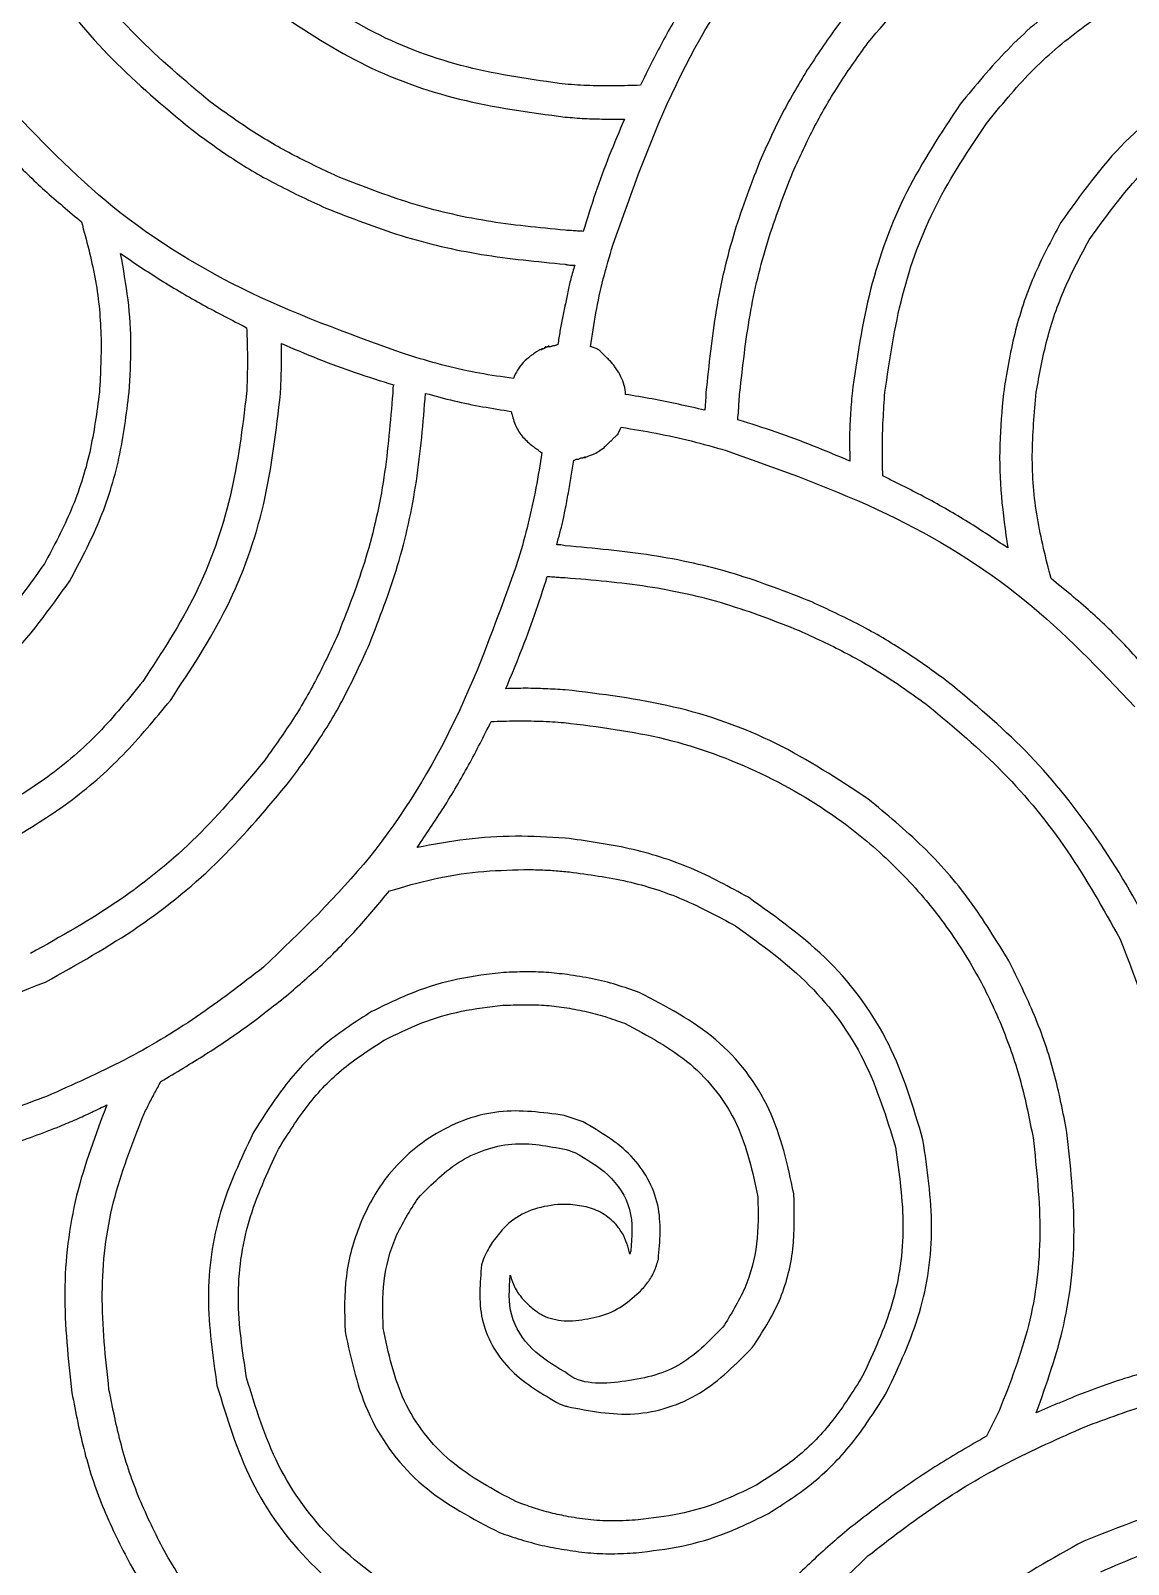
# Model space of a CAD drawing. Extents: x 0 to 371, y 0 to 260.
# Drawn here: x 214.87 to 242.31, y 165.5 to 203.82 of the extents above; entities that cross this region are included whole.
import ezdxf

# ---------------------------------------------------------------- set-up
doc = ezdxf.new("R2010")
doc.units = 0
doc.layers.add('Layer_1', color=7, linetype='CONTINUOUS')

msp = doc.modelspace()

# ---------------------------------------------------------------- linework, layer by layer
at = {"layer": 'Layer_1', "color": 7}
for points in [[(228.229477, 196.955626), (228.229477, 196.982497)], [(227.673955, 195.870938), (227.6476, 195.870938)], [(227.753537, 195.924164), (227.726666, 195.924164), (227.726666, 195.924164)], [(227.858957, 195.924164), (227.832602, 195.924164), (227.806247, 195.924164)], [(228.890936, 195.924164), (228.86458, 195.924164)], [(229.261455, 195.659581), (229.181874, 195.738646), (229.129164, 195.791872)], [(229.737912, 194.733539), (229.737912, 194.786249)], [(229.2351, 193.436977), (229.314166, 193.516043), (229.367392, 193.569269)], [(229.420102, 193.621979), (229.499684, 193.701561)], [(229.552394, 193.754271), (229.631975, 193.912918), (229.631975, 193.912918)], [(228.44135, 193.092813), (228.467705, 193.092813)], [(228.679578, 176.556355), (228.203122, 176.715001)], [(228.309059, 174.492914), (228.044475, 174.492914)], [(228.203122, 171.582497), (228.414995, 171.582497)], [(239.077394, 169.333539), (238.7601, 168.698436)]]:
    msp.add_lwpolyline(points, dxfattribs=at)
for points in [[(221.138954, 196.003229)], [(227.635715, 195.864736)], [(227.642433, 195.868353)], [(227.724081, 195.906077)], [(227.832602, 195.950519)], [(224.737184, 194.759894)], [(228.716268, 193.164642)], [(227.779892, 190.182396)], [(227.300335, 186.574347)], [(227.197499, 182.860362)], [(216.773329, 176.979585)]]:
    msp.add_lwpolyline(points, close=True, dxfattribs=at)
for points, knots in [([(229.420102, 198.464061), (229.901874, 199.822876), (230.834514, 202.453345), (232.975935, 205.966937), (234.873587, 207.790187), (235.796457, 208.676874)], [0, 0, 0, 0, 4.320331, 8.363529, 12.191412, 12.191412, 12.191412, 12.191412]), ([(235.796457, 203.517499), (236.333582, 204.156988), (237.414061, 205.443383), (239.389485, 207.056904), (240.871664, 207.888175), (241.617291, 208.306354)], [0, 0, 0, 0, 2.50184, 5.032695, 7.594725, 7.594725, 7.594725, 7.594725]), ([(219.365936, 202.035936), (218.726447, 202.573061), (217.440052, 203.65354), (215.82653, 205.628963), (214.99526, 207.111142), (214.577081, 207.856769)], [0, 0, 0, 0, 2.50184, 5.032695, 7.594725, 7.594725, 7.594725, 7.594725]), ([(213.836041, 207.486249), (214.275021, 206.698707), (215.146415, 205.135402), (216.844648, 203.063568), (218.194537, 201.933961), (218.863124, 201.374477)], [0, 0, 0, 0, 2.701851, 5.363294, 7.97507, 7.97507, 7.97507, 7.97507]), ([(238.7601, 201.506769), (239.117535, 201.94533), (239.827166, 202.816026), (241.114598, 203.909205), (242.451654, 204.776644), (243.817823, 205.421928), (245.167922, 205.884339), (246.099516, 206.070335), (246.565308, 206.163332)], [0, 0, 0, 0, 1.694248, 3.363666, 5.041543, 6.462666, 7.886398, 9.310103, 9.310103, 9.310103, 9.310103]), ([(231.907289, 205.581455), (231.689956, 205.250848), (231.252779, 204.585813), (230.647984, 203.54562), (230.288866, 202.823184), (230.107916, 202.459166)], [0, 0, 0, 0, 1.186835, 2.387384, 3.60669, 3.60669, 3.60669, 3.60669]), ([(242.146457, 205.501874), (241.633899, 205.190536), (240.610618, 204.568974), (239.248383, 203.375427), (238.483366, 202.448738), (238.098642, 201.982709)], [0, 0, 0, 0, 1.796894, 3.587356, 5.398685, 5.398685, 5.398685, 5.398685]), ([(228.229477, 202.485521), (227.403884, 202.599079), (225.764343, 202.824594), (223.421755, 203.689312), (222.057149, 204.598772), (221.376666, 205.052289)], [0, 0, 0, 0, 2.496057, 4.956901, 7.404649, 7.404649, 7.404649, 7.404649]), ([(220.87437, 204.39083), (221.602808, 203.90538), (223.065228, 202.930786), (225.581877, 202.014793), (227.342564, 201.782453), (228.229477, 201.665416)], [0, 0, 0, 0, 2.619892, 5.259724, 7.939254, 7.939254, 7.939254, 7.939254]), ([(235.108644, 204.046666), (234.857588, 203.694408), (234.351299, 202.984032), (233.679667, 201.845874), (233.310369, 201.039694), (233.124269, 200.633438)], [0, 0, 0, 0, 1.297443, 2.616471, 3.956386, 3.956386, 3.956386, 3.956386]), ([(233.918019, 200.289789), (234.093903, 200.671684), (234.443796, 201.431404), (235.07298, 202.511691), (235.556168, 203.183439), (235.796457, 203.517499)], [0, 0, 0, 0, 1.260923, 2.508409, 3.742495, 3.742495, 3.742495, 3.742495]), ([(246.671245, 203.385207), (245.854127, 203.143138), (244.225963, 202.660799), (242.109288, 201.120783), (241.115556, 199.726071), (240.612183, 199.019582)], [0, 0, 0, 0, 2.544261, 5.069616, 7.661989, 7.661989, 7.661989, 7.661989]), ([(230.107916, 202.459166), (229.896625, 202.452182), (229.47607, 202.438283), (228.84911, 202.442742), (228.434834, 202.471343), (228.229477, 202.485521)], [0, 0, 0, 0, 0.634213, 1.26234, 1.879759, 1.879759, 1.879759, 1.879759]), ([(241.326352, 198.596352), (241.790024, 199.238082), (242.705771, 200.505493), (244.633183, 201.911689), (246.114169, 202.364545), (246.856247, 202.591457)], [0, 0, 0, 0, 2.366487, 4.673792, 6.990994, 6.990994, 6.990994, 6.990994]), ([(224.393019, 195.685936), (223.032519, 196.167967), (220.398829, 197.101095), (216.879853, 199.236625), (215.062472, 201.138841), (214.180206, 202.062291)], [0, 0, 0, 0, 4.325799, 8.373986, 12.193383, 12.193383, 12.193383, 12.193383]), ([(222.594162, 200.157497), (222.212226, 200.333387), (221.452395, 200.683305), (220.371898, 201.312422), (219.700038, 201.795641), (219.365936, 202.035936)], [0, 0, 0, 0, 1.261043, 2.508744, 3.74294, 3.74294, 3.74294, 3.74294]), ([(238.098642, 201.982709), (237.626826, 201.268679), (236.676181, 199.830007), (235.770859, 197.361942), (235.523926, 195.631345), (235.399582, 194.759894)], [0, 0, 0, 0, 2.561712, 5.1615, 7.798521, 7.798521, 7.798521, 7.798521]), ([(228.229477, 201.665416), (228.390726, 201.651174), (228.71671, 201.622382), (229.211283, 201.613097), (229.543819, 201.612836), (229.711041, 201.612705)], [0, 0, 0, 0, 0.485489, 0.981475, 1.48318, 1.48318, 1.48318, 1.48318]), ([(229.711041, 201.612705), (229.582131, 201.310578), (229.323127, 200.703546), (228.97824, 199.767671), (228.779669, 199.129422), (228.679578, 198.807709)], [0, 0, 0, 0, 0.985348, 1.979755, 2.99042, 2.99042, 2.99042, 2.99042]), ([(213.598329, 201.533124), (213.852846, 201.23792), (214.36507, 200.643813), (215.217117, 199.815036), (215.829118, 199.304033), (216.138225, 199.045938)], [0, 0, 0, 0, 1.168937, 2.352526, 3.560394, 3.560394, 3.560394, 3.560394]), ([(218.863124, 201.374477), (219.210049, 201.117868), (219.909655, 200.60039), (221.04879, 199.943674), (221.84852, 199.575122), (222.249997, 199.390102)], [0, 0, 0, 0, 1.293785, 2.609043, 3.934954, 3.934954, 3.934954, 3.934954]), ([(236.220203, 194.786249), (236.339341, 195.596124), (236.575968, 197.204674), (237.42055, 199.504295), (238.315011, 200.841412), (238.7601, 201.506769)], [0, 0, 0, 0, 2.452598, 4.871277, 7.266897, 7.266897, 7.266897, 7.266897]), ([(233.124269, 200.633438), (232.888696, 200.025209), (232.410985, 198.7918), (231.961568, 196.823765), (231.820282, 195.471783), (231.748642, 194.786249)], [0, 0, 0, 0, 1.954953, 3.964393, 6.031377, 6.031377, 6.031377, 6.031377]), ([(228.229477, 198.83458), (227.568093, 198.899229), (226.262326, 199.026863), (224.365574, 199.46436), (223.178285, 199.928935), (222.594162, 200.157497)], [0, 0, 0, 0, 1.992577, 3.933933, 5.813998, 5.813998, 5.813998, 5.813998]), ([(232.595102, 194.786249), (232.666819, 195.430371), (232.808533, 196.70317), (233.247203, 198.553217), (233.696611, 199.716621), (233.918019, 200.289789)], [0, 0, 0, 0, 1.943386, 3.84017, 5.682105, 5.682105, 5.682105, 5.682105]), ([(222.249997, 199.390102), (222.871285, 199.145629), (224.133061, 198.649128), (226.146438, 198.186104), (227.530414, 198.05422), (228.229477, 197.987604)], [0, 0, 0, 0, 2.001114, 4.064071, 6.169655, 6.169655, 6.169655, 6.169655]), ([(216.138225, 199.045938), (216.261744, 198.586386), (216.51011, 197.662338), (216.661812, 196.226166), (216.612468, 195.266038), (216.587811, 194.786249)], [0, 0, 0, 0, 1.42627, 2.867884, 4.307844, 4.307844, 4.307844, 4.307844]), ([(240.612183, 199.019582), (240.375788, 198.577128), (239.902697, 197.691654), (239.425695, 196.252064), (239.264262, 195.258165), (239.18333, 194.759894)], [0, 0, 0, 0, 1.503159, 3.008232, 4.52133, 4.52133, 4.52133, 4.52133]), ([(228.679578, 198.807709), (228.632805, 198.809491), (228.535192, 198.813208), (228.385662, 198.82981), (228.28214, 198.832972), (228.229477, 198.83458)], [0, 0, 0, 0, 0.140384, 0.292973, 0.450977, 0.450977, 0.450977, 0.450977]), ([(240.003435, 194.786249), (240.083097, 195.227804), (240.243085, 196.114604), (240.685874, 197.40024), (241.112918, 198.197757), (241.326352, 198.596352)], [0, 0, 0, 0, 1.344943, 2.701122, 4.056191, 4.056191, 4.056191, 4.056191]), ([(217.32885, 194.786249), (217.35175, 195.169899), (217.397809, 195.941567), (217.323076, 197.104215), (217.18569, 197.869458), (217.116977, 198.252188)], [0, 0, 0, 0, 1.152281, 2.317682, 3.483737, 3.483737, 3.483737, 3.483737]), ([(217.116977, 198.252188), (217.44938, 198.027598), (218.118366, 197.575593), (219.172726, 196.96248), (219.899743, 196.588376), (220.265622, 196.400104)], [0, 0, 0, 0, 1.203234, 2.421602, 3.655967, 3.655967, 3.655967, 3.655967]), ([(228.86458, 195.924164), (228.90525, 196.20695), (228.987051, 196.775731), (229.173253, 197.62424), (229.337416, 198.18275), (229.420102, 198.464061)], [0, 0, 0, 0, 0.856909, 1.723537, 2.60302, 2.60302, 2.60302, 2.60302]), ([(228.229477, 197.987604), (228.255785, 197.980497), (228.307809, 197.966443), (228.388244, 197.961396), (228.441252, 197.961298), (228.467705, 197.961249)], [0, 0, 0, 0, 0.081549, 0.161265, 0.240673, 0.240673, 0.240673, 0.240673]), ([(228.467705, 197.961249), (228.434401, 197.849139), (228.368755, 197.628158), (228.287258, 197.292868), (228.248776, 197.068265), (228.229477, 196.955626)], [0, 0, 0, 0, 0.35084, 0.691545, 1.034308, 1.034308, 1.034308, 1.034308]), ([(228.229477, 196.982497), (228.204867, 196.87027), (228.156218, 196.648421), (228.096963, 196.312625), (228.062053, 196.089315), (228.044475, 195.976874)], [0, 0, 0, 0, 0.344647, 0.681297, 1.022721, 1.022721, 1.022721, 1.022721]), ([(220.265622, 196.400104), (220.272686, 196.217232), (220.286733, 195.853555), (220.286733, 195.306443), (220.272686, 194.942766), (220.265622, 194.759894)], [0, 0, 0, 0, 0.548995, 1.091782, 1.640777, 1.640777, 1.640777, 1.640777]), ([(221.112083, 194.759894), (221.119238, 194.894749), (221.133749, 195.168235), (221.138657, 195.582896), (221.138854, 195.862466), (221.138954, 196.003229)], [0, 0, 0, 0, 0.405094, 0.821528, 1.24383, 1.24383, 1.24383, 1.24383]), ([(221.138954, 196.003229), (221.441041, 195.87429), (222.047971, 195.615236), (222.983606, 195.269992), (223.62176, 195.07137), (223.943434, 194.971251)], [0, 0, 0, 0, 0.985276, 1.979536, 2.990115, 2.990115, 2.990115, 2.990115]), ([(227.806247, 195.924164), (227.79717, 195.922463), (227.778312, 195.918929), (227.754969, 195.901775), (227.723556, 195.900631), (227.705647, 195.878451), (227.685943, 195.872048), (227.669801, 195.870775), (227.652907, 195.865836), (227.643803, 195.851223), (227.617831, 195.837519), (227.622679, 195.854514), (227.627922, 195.860711), (227.659279, 195.876795), (227.553329, 195.82717), (227.520315, 195.797356), (227.464714, 195.77002), (227.428774, 195.73644), (227.390325, 195.714238), (227.367489, 195.695038), (227.356662, 195.685936)], [0, 0, 0, 0, 0.027412, 0.056953, 0.084365, 0.115863, 0.136517, 0.144361, 0.165066, 0.183681, 0.204387, 0.214117, 0.222327, 0.230741, 0.304286, 0.37149, 0.431216, 0.473628, 0.520672, 0.563084, 0.563084, 0.563084, 0.563084]), ([(227.635715, 195.864736), (227.636522, 195.865112), (227.638109, 195.865852), (227.63974, 195.867181), (227.64385, 195.868905), (227.639593, 195.867375), (227.637988, 195.866), (227.636474, 195.865158), (227.635715, 195.864736)], [0, 0, 0, 0, 0.002569, 0.005052, 0.007638, 0.010286, 0.012783, 0.015295, 0.015295, 0.015295, 0.015295]), ([(227.642433, 195.868353), (227.645678, 195.868969), (227.652387, 195.870243), (227.662955, 195.870851), (227.670216, 195.870908), (227.673955, 195.870938)], [0, 0, 0, 0, 0.009898, 0.020467, 0.031688, 0.031688, 0.031688, 0.031688]), ([(227.6476, 195.870938), (227.646994, 195.870688), (227.645811, 195.8702), (227.644202, 195.86912), (227.643031, 195.868612), (227.642433, 195.868353)], [0, 0, 0, 0, 0.001962, 0.003831, 0.005784, 0.005784, 0.005784, 0.005784]), ([(227.724081, 195.906077), (227.721443, 195.904752), (227.716196, 195.902117), (227.709819, 195.898342), (227.694071, 195.896804), (227.712778, 195.897575), (227.720378, 195.900058), (227.72295, 195.90424), (227.724081, 195.906077)], [0, 0, 0, 0, 0.008625, 0.017161, 0.025555, 0.038389, 0.04625, 0.052411, 0.052411, 0.052411, 0.052411]), ([(227.726666, 195.924164), (227.726589, 195.921315), (227.726462, 195.91656), (227.725954, 195.910817), (227.721243, 195.90055), (227.739703, 195.91557), (227.747259, 195.919526), (227.752149, 195.923139), (227.753537, 195.924164)], [0, 0, 0, 0, 0.008421, 0.014058, 0.018386, 0.035246, 0.047954, 0.052988, 0.052988, 0.052988, 0.052988]), ([(227.832602, 195.950519), (227.829935, 195.950235), (227.820246, 195.949203), (227.805824, 195.944215), (227.768565, 195.921913), (227.793203, 195.925884), (227.810501, 195.932094), (227.82428, 195.943581), (227.832602, 195.950519)], [0, 0, 0, 0, 0.007844, 0.028498, 0.059996, 0.06784, 0.088494, 0.119992, 0.119992, 0.119992, 0.119992]), ([(228.044475, 195.976874), (228.035444, 195.97512), (228.016705, 195.971481), (227.992641, 195.95606), (227.959013, 195.948506), (227.922189, 195.947563), (227.88917, 195.930374), (227.868221, 195.926068), (227.858957, 195.924164)], [0, 0, 0, 0, 0.027378, 0.056812, 0.08419, 0.129808, 0.165507, 0.19381, 0.19381, 0.19381, 0.19381]), ([(229.129164, 195.791872), (229.120163, 195.800831), (229.10112, 195.819785), (229.066302, 195.847364), (229.024314, 195.871523), (228.97983, 195.890544), (228.934266, 195.90442), (228.906147, 195.917233), (228.890936, 195.924164)], [0, 0, 0, 0, 0.038081, 0.080573, 0.132824, 0.182909, 0.225412, 0.275497, 0.275497, 0.275497, 0.275497]), ([(226.932916, 195.130414), (226.650129, 195.171084), (226.081349, 195.252884), (225.23284, 195.439086), (224.67433, 195.60325), (224.393019, 195.685936)], [0, 0, 0, 0, 0.856909, 1.723537, 2.60302, 2.60302, 2.60302, 2.60302]), ([(227.356662, 195.685936), (227.296417, 195.636169), (227.174374, 195.535355), (227.030246, 195.345237), (226.965047, 195.201332), (226.932916, 195.130414)], [0, 0, 0, 0, 0.233947, 0.473921, 0.707089, 0.707089, 0.707089, 0.707089]), ([(229.737912, 194.786249), (229.724146, 194.863629), (229.69685, 195.017059), (229.599502, 195.229438), (229.49985, 195.387394), (229.412359, 195.503934), (229.339342, 195.581529), (229.287732, 195.633249), (229.261455, 195.659581)], [0, 0, 0, 0, 0.234925, 0.465812, 0.694772, 0.794784, 0.9024, 1.014019, 1.014019, 1.014019, 1.014019]), ([(216.587811, 194.786249), (216.520892, 194.285666), (216.387076, 193.284668), (215.921879, 191.834913), (215.448517, 190.944671), (215.212184, 190.500206)], [0, 0, 0, 0, 1.513325, 3.026145, 4.534517, 4.534517, 4.534517, 4.534517]), ([(215.847287, 190.07646), (216.106489, 190.564558), (216.624892, 191.540752), (217.123728, 193.135755), (217.260363, 194.235171), (217.32885, 194.786249)], [0, 0, 0, 0, 1.655747, 3.311482, 4.975489, 4.975489, 4.975489, 4.975489]), ([(220.265622, 194.759894), (220.158666, 193.895137), (219.945988, 192.175592), (219.081772, 189.710314), (218.140588, 188.276174), (217.672499, 187.562918)], [0, 0, 0, 0, 2.610292, 5.190488, 7.743386, 7.743386, 7.743386, 7.743386]), ([(218.360829, 187.086977), (218.862196, 187.845921), (219.869917, 189.371354), (220.79918, 191.999297), (221.007329, 193.835698), (221.112083, 194.759894)], [0, 0, 0, 0, 2.72216, 5.471392, 8.25676, 8.25676, 8.25676, 8.25676]), ([(223.917079, 194.759894), (223.859573, 194.057043), (223.746237, 192.671812), (223.30265, 190.656474), (222.809977, 189.39956), (222.567291, 188.780414)], [0, 0, 0, 0, 2.114459, 4.167329, 6.160255, 6.160255, 6.160255, 6.160255]), ([(223.334686, 188.48896), (223.586316, 189.139068), (224.098057, 190.461197), (224.559829, 192.574035), (224.677631, 194.02592), (224.737184, 194.759894)], [0, 0, 0, 0, 2.089227, 4.248872, 6.456837, 6.456837, 6.456837, 6.456837]), ([(223.943434, 194.971251), (223.936361, 194.94728), (223.922968, 194.901886), (223.916954, 194.83044), (223.917036, 194.784032), (223.917079, 194.759894)], [0, 0, 0, 0, 0.074783, 0.141618, 0.214059, 0.214059, 0.214059, 0.214059]), ([(224.737184, 194.759894), (224.974602, 194.694621), (225.446429, 194.564902), (226.163313, 194.42175), (226.641824, 194.347021), (226.880205, 194.309793)], [0, 0, 0, 0, 0.738482, 1.467607, 2.191424, 2.191424, 2.191424, 2.191424]), ([(231.722287, 194.336664), (231.502051, 194.387765), (231.062773, 194.489689), (230.401041, 194.62212), (229.9586, 194.696459), (229.737912, 194.733539)], [0, 0, 0, 0, 0.678238, 1.352795, 2.024117, 2.024117, 2.024117, 2.024117]), ([(231.748642, 194.786249), (231.747077, 194.73559), (231.744004, 194.636114), (231.726925, 194.486799), (231.723852, 194.387323), (231.722287, 194.336664)], [0, 0, 0, 0, 0.151991, 0.298453, 0.450443, 0.450443, 0.450443, 0.450443]), ([(232.542392, 194.099986), (232.549495, 194.176831), (232.563512, 194.328455), (232.573891, 194.557732), (232.587967, 194.709379), (232.595102, 194.786249)], [0, 0, 0, 0, 0.231487, 0.456756, 0.688327, 0.688327, 0.688327, 0.688327]), ([(235.399582, 194.759894), (235.383762, 194.574462), (235.351991, 194.202078), (235.330766, 193.636879), (235.341467, 193.257874), (235.346872, 193.066458)], [0, 0, 0, 0, 0.558295, 1.121167, 1.695522, 1.695522, 1.695522, 1.695522]), ([(236.166977, 192.695938), (236.161611, 192.931453), (236.150966, 193.398644), (236.172546, 194.095991), (236.204355, 194.556698), (236.220203, 194.786249)], [0, 0, 0, 0, 0.706629, 1.401736, 2.092012, 2.092012, 2.092012, 2.092012]), ([(239.18333, 194.759894), (239.144446, 194.332422), (239.066399, 193.474431), (239.109644, 192.179136), (239.229436, 191.324126), (239.289267, 190.897081)], [0, 0, 0, 0, 1.286852, 2.582875, 3.876111, 3.876111, 3.876111, 3.876111]), ([(240.373955, 190.129686), (240.245158, 190.633076), (239.986424, 191.644314), (239.860657, 193.217489), (239.955803, 194.262894), (240.003435, 194.786249)], [0, 0, 0, 0, 1.557126, 3.128037, 4.702882, 4.702882, 4.702882, 4.702882]), ([(226.880205, 194.309793), (226.906141, 194.199325), (226.957474, 193.980685), (227.135844, 193.688877), (227.300395, 193.538725), (227.383017, 193.463333)], [0, 0, 0, 0, 0.338897, 0.670753, 1.005416, 1.005416, 1.005416, 1.005416]), ([(235.346872, 193.066458), (235.044043, 193.193588), (234.435118, 193.449221), (233.501784, 193.800774), (232.863602, 193.999808), (232.542392, 194.099986)], [0, 0, 0, 0, 0.985287, 1.981205, 2.990438, 2.990438, 2.990438, 2.990438]), ([(229.367392, 193.569269), (229.374542, 193.57107), (229.389777, 193.574906), (229.401068, 193.600049), (229.41316, 193.61398), (229.420102, 193.621979)], [0, 0, 0, 0, 0.021039, 0.044824, 0.076893, 0.076893, 0.076893, 0.076893]), ([(229.499684, 193.701561), (229.507683, 193.708503), (229.521614, 193.720595), (229.546757, 193.731886), (229.550593, 193.747121), (229.552394, 193.754271)], [0, 0, 0, 0, 0.032069, 0.055854, 0.076893, 0.076893, 0.076893, 0.076893]), ([(229.631975, 193.912918), (229.923473, 193.865158), (230.50908, 193.76921), (231.384334, 193.578334), (231.961211, 193.413815), (232.251453, 193.331041)], [0, 0, 0, 0, 0.886088, 1.780116, 2.6854, 2.6854, 2.6854, 2.6854]), ([(227.6476, 193.278331), (227.599666, 192.984586), (227.503066, 192.392613), (227.313518, 191.508258), (227.148142, 190.924998), (227.065207, 190.632497)], [0, 0, 0, 0, 0.892844, 1.799323, 2.711234, 2.711234, 2.711234, 2.711234]), ([(227.383017, 193.463333), (227.40094, 193.452646), (227.437739, 193.430706), (227.486942, 193.390023), (227.52374, 193.368082), (227.541664, 193.357396)], [0, 0, 0, 0, 0.062524, 0.128366, 0.19089, 0.19089, 0.19089, 0.19089]), ([(227.541664, 193.357396), (227.543429, 193.350187), (227.547191, 193.334829), (227.573029, 193.324685), (227.588985, 193.302858), (227.615154, 193.300988), (227.627043, 193.282396), (227.640517, 193.279731), (227.6476, 193.278331)], [0, 0, 0, 0, 0.021039, 0.044824, 0.076893, 0.097725, 0.116522, 0.137354, 0.137354, 0.137354, 0.137354]), ([(228.467705, 193.092813), (228.478518, 193.099768), (228.500612, 193.113981), (228.53756, 193.120712), (228.575441, 193.113028), (228.59694, 193.140363), (228.626123, 193.146202), (228.650476, 193.144261), (228.671574, 193.150899), (228.688547, 193.158117), (228.707043, 193.156876), (228.711124, 193.169272), (228.718813, 193.171846), (228.737014, 193.173665), (228.728199, 193.171188), (228.723267, 193.169035), (228.660488, 193.130191), (228.943148, 193.243386), (229.050053, 193.295062), (229.155859, 193.37211), (229.208745, 193.410622)], [0, 0, 0, 0, 0.038178, 0.078011, 0.11137, 0.143719, 0.170958, 0.197359, 0.216695, 0.235784, 0.254929, 0.261737, 0.269881, 0.28337, 0.285961, 0.292491, 0.301237, 0.48955, 0.672537, 0.85541, 0.85541, 0.85541, 0.85541]), ([(228.716268, 193.164642), (228.715336, 193.164375), (228.713473, 193.163843), (228.710895, 193.162751), (228.707115, 193.162523), (228.707071, 193.157569), (228.705896, 193.153418), (228.705798, 193.141114), (228.706574, 193.155569), (228.710941, 193.160472), (228.71453, 193.163281), (228.716268, 193.164642)], [0, 0, 0, 0, 0.002887, 0.005771, 0.008662, 0.012626, 0.017458, 0.024886, 0.033784, 0.040666, 0.047131, 0.047131, 0.047131, 0.047131]), ([(229.208745, 193.410622), (229.209995, 193.417545), (229.212154, 193.429502), (229.225797, 193.436067), (229.232824, 193.436755), (229.2351, 193.436977)], [0, 0, 0, 0, 0.019808, 0.034209, 0.041108, 0.041108, 0.041108, 0.041108]), ([(232.251453, 193.331041), (233.612062, 192.848966), (236.246991, 191.915389), (239.768958, 189.772153), (241.582662, 187.858513), (242.464267, 186.928331)], [0, 0, 0, 0, 4.326149, 8.377942, 12.210246, 12.210246, 12.210246, 12.210246]), ([(228.01812, 190.976146), (228.044492, 191.073103), (228.097108, 191.266551), (228.170981, 191.556979), (228.239041, 191.892525), (228.307636, 192.26949), (228.382207, 192.683342), (228.42185, 192.957802), (228.44135, 193.092813)], [0, 0, 0, 0, 0.301446, 0.601446, 0.898797, 1.328322, 1.750981, 2.160185, 2.160185, 2.160185, 2.160185]), ([(239.289267, 190.897081), (238.962993, 191.115028), (238.302512, 191.556223), (237.258819, 192.155421), (236.532814, 192.51483), (236.166977, 192.695938)], [0, 0, 0, 0, 1.176895, 2.382411, 3.606895, 3.606895, 3.606895, 3.606895]), ([(228.229477, 190.949791), (228.205506, 190.956863), (228.160112, 190.970257), (228.088666, 190.97627), (228.042258, 190.976188), (228.01812, 190.976146)], [0, 0, 0, 0, 0.074783, 0.141618, 0.214059, 0.214059, 0.214059, 0.214059]), ([(234.394475, 189.547293), (233.755539, 189.797211), (232.457714, 190.304852), (230.37902, 190.75692), (228.952192, 190.884944), (228.229477, 190.949791)], [0, 0, 0, 0, 2.055861, 4.175921, 6.351989, 6.351989, 6.351989, 6.351989]), ([(215.212184, 190.500206), (214.753107, 189.857803), (213.844101, 188.585798), (211.910161, 187.184957), (210.426039, 186.731719), (209.682289, 186.504585)], [0, 0, 0, 0, 2.359222, 4.671437, 6.994204, 6.994204, 6.994204, 6.994204]), ([(227.065207, 190.632497), (226.583169, 189.271957), (225.650017, 186.638162), (223.51456, 183.118973), (221.612307, 181.301477), (220.688852, 180.419168)], [0, 0, 0, 0, 4.325924, 8.374321, 12.193814, 12.193814, 12.193814, 12.193814]), ([(226.747914, 187.377916), (226.871581, 187.680547), (227.12087, 188.290591), (227.476316, 189.222002), (227.678161, 189.860561), (227.779892, 190.182396)], [0, 0, 0, 0, 0.980809, 1.977119, 2.989509, 2.989509, 2.989509, 2.989509]), ([(227.779892, 190.182396), (227.830551, 190.180831), (227.930027, 190.177758), (228.079342, 190.160679), (228.178818, 190.157606), (228.229477, 190.156041)], [0, 0, 0, 0, 0.151991, 0.298453, 0.450443, 0.450443, 0.450443, 0.450443]), ([(228.229477, 190.156041), (228.916959, 190.098452), (230.273173, 189.984843), (232.243153, 189.54863), (233.472631, 189.068841), (234.076666, 188.833124)], [0, 0, 0, 0, 2.068543, 4.080667, 6.023912, 6.023912, 6.023912, 6.023912]), ([(243.09937, 187.483852), (242.826829, 187.798562), (242.277648, 188.432716), (241.370729, 189.322812), (240.708079, 189.859217), (240.373955, 190.129686)], [0, 0, 0, 0, 1.248722, 2.516229, 3.805333, 3.805333, 3.805333, 3.805333]), ([(209.788226, 185.710835), (210.60481, 185.958006), (212.229536, 186.449793), (214.350238, 187.97952), (215.344001, 189.371499), (215.847287, 190.07646)], [0, 0, 0, 0, 2.548266, 5.070183, 7.657964, 7.657964, 7.657964, 7.657964]), ([(237.780832, 187.562918), (237.433198, 187.814486), (236.729526, 188.323705), (235.5963, 188.988589), (234.796125, 189.360574), (234.394475, 189.547293)], [0, 0, 0, 0, 1.286898, 2.604908, 3.933251, 3.933251, 3.933251, 3.933251]), ([(222.567291, 188.780414), (222.391401, 188.398478), (222.041483, 187.638647), (221.412366, 186.55815), (220.929147, 185.88629), (220.688852, 185.552188)], [0, 0, 0, 0, 1.261043, 2.508744, 3.74294, 3.74294, 3.74294, 3.74294]), ([(234.076666, 188.833124), (234.458602, 188.657234), (235.218432, 188.307316), (236.29893, 187.6782), (236.97079, 187.194981), (237.304892, 186.954686)], [0, 0, 0, 0, 1.261043, 2.508744, 3.74294, 3.74294, 3.74294, 3.74294]), ([(221.350311, 185.076247), (221.606405, 185.427712), (222.120908, 186.13382), (222.784457, 187.277465), (223.150292, 188.082961), (223.334686, 188.48896)], [0, 0, 0, 0, 1.304057, 2.619905, 3.957169, 3.957169, 3.957169, 3.957169]), ([(217.672499, 187.562918), (217.314462, 187.123561), (216.603761, 186.25144), (215.328109, 185.138506), (214.368724, 184.56774), (213.889267, 184.282497)], [0, 0, 0, 0, 1.698593, 3.371699, 5.043159, 5.043159, 5.043159, 5.043159]), ([(244.025412, 170.60323), (244.196776, 171.85614), (244.537904, 174.350251), (244.10982, 178.058205), (243.035591, 181.24672), (241.476911, 183.791775), (239.804322, 185.876311), (238.45108, 187.004257), (237.780832, 187.562918)], [0, 0, 0, 0, 3.781588, 7.527836, 11.082465, 13.784316, 16.445759, 19.057535, 19.057535, 19.057535, 19.057535]), ([(214.312497, 183.567813), (214.825093, 183.879157), (215.848472, 184.500744), (217.210947, 185.694214), (217.976064, 186.620942), (218.360829, 187.086977)], [0, 0, 0, 0, 1.797007, 3.587655, 5.399073, 5.399073, 5.399073, 5.399073]), ([(228.229477, 187.351561), (228.064241, 187.360231), (227.73588, 187.37746), (227.241768, 187.394223), (226.913182, 187.383373), (226.747914, 187.377916)], [0, 0, 0, 0, 0.496426, 0.986509, 1.482449, 1.482449, 1.482449, 1.482449]), ([(235.796457, 184.626146), (235.046202, 185.118879), (233.537997, 186.109397), (230.946535, 187.021353), (229.138351, 187.241104), (228.229477, 187.351561)], [0, 0, 0, 0, 2.686076, 5.3997, 8.142182, 8.142182, 8.142182, 8.142182]), ([(237.304892, 186.954686), (237.944381, 186.417561), (239.230776, 185.337082), (240.844297, 183.361659), (241.675567, 181.879479), (242.093747, 181.133853)], [0, 0, 0, 0, 2.50184, 5.032695, 7.594725, 7.594725, 7.594725, 7.594725]), ([(224.525311, 183.409166), (224.751553, 183.741708), (225.206826, 184.41089), (225.829062, 185.460508), (226.194239, 186.191289), (226.377394, 186.557811)], [0, 0, 0, 0, 1.206481, 2.427829, 3.656768, 3.656768, 3.656768, 3.656768]), ([(226.377394, 186.557811), (226.479437, 186.561775), (226.684225, 186.56973), (226.99193, 186.575688), (227.197544, 186.574794), (227.300335, 186.574347)], [0, 0, 0, 0, 0.306356, 0.614822, 0.923189, 0.923189, 0.923189, 0.923189]), ([(227.300335, 186.574347), (227.402373, 186.572587), (227.605056, 186.569092), (227.90616, 186.555502), (228.104809, 186.539417), (228.203122, 186.531456)], [0, 0, 0, 0, 0.306155, 0.60813, 0.904017, 0.904017, 0.904017, 0.904017]), ([(228.203122, 186.531456), (229.055878, 186.426668), (230.747599, 186.218788), (233.146809, 185.33159), (235.085295, 184.175393), (236.570227, 182.889107), (237.671436, 181.612486), (238.536771, 180.272591), (239.18265, 178.907079), (239.645248, 177.556864), (239.831331, 176.625266), (239.92437, 176.15948)], [0, 0, 0, 0, 2.570344, 5.099123, 7.607892, 9.30214, 10.971559, 12.649435, 14.070616, 15.494427, 16.918161, 16.918161, 16.918161, 16.918161]), ([(220.688852, 185.552188), (220.151727, 184.912699), (219.071248, 183.626304), (217.095825, 182.012782), (215.613646, 181.181512), (214.868019, 180.763333)], [0, 0, 0, 0, 2.50184, 5.032695, 7.594725, 7.594725, 7.594725, 7.594725]), ([(215.238539, 180.049164), (216.026081, 180.488144), (217.589386, 181.359538), (219.66122, 183.057771), (220.790827, 184.40766), (221.350311, 185.076247)], [0, 0, 0, 0, 2.701851, 5.363294, 7.97507, 7.97507, 7.97507, 7.97507]), ([(239.315622, 180.578331), (239.004284, 181.090889), (238.382722, 182.11417), (237.189175, 183.476405), (236.262486, 184.241422), (235.796457, 184.626146)], [0, 0, 0, 0, 1.796894, 3.587356, 5.398685, 5.398685, 5.398685, 5.398685]), ([(228.229477, 183.647394), (227.815447, 183.670356), (226.988755, 183.716204), (225.745799, 183.636568), (224.9324, 183.485015), (224.525311, 183.409166)], [0, 0, 0, 0, 1.243343, 2.482573, 3.724182, 3.724182, 3.724182, 3.724182]), ([(232.806975, 182.165831), (232.334479, 182.423567), (231.388386, 182.939639), (229.834244, 183.425259), (228.764922, 183.573277), (228.229477, 183.647394)], [0, 0, 0, 0, 1.611896, 3.227549, 4.84795, 4.84795, 4.84795, 4.84795]), ([(223.837497, 182.324478), (224.199996, 182.431725), (224.927099, 182.646843), (226.055998, 182.824617), (226.816743, 182.848439), (227.197499, 182.860362)], [0, 0, 0, 0, 1.133321, 2.273225, 3.415435, 3.415435, 3.415435, 3.415435]), ([(227.197499, 182.860362), (227.324338, 182.859015), (227.577851, 182.856322), (227.95746, 182.836239), (228.209495, 182.812352), (228.335414, 182.800418)], [0, 0, 0, 0, 0.380512, 0.76053, 1.139956, 1.139956, 1.139956, 1.139956]), ([(228.335414, 182.800418), (228.818547, 182.735149), (229.786175, 182.604428), (231.193415, 182.152685), (232.056316, 181.685498), (232.489166, 181.451146)], [0, 0, 0, 0, 1.460968, 2.926058, 4.400683, 4.400683, 4.400683, 4.400683]), ([(221.323956, 179.75771), (221.621421, 180.014569), (222.222167, 180.533308), (223.059727, 181.394289), (223.577108, 182.01306), (223.837497, 182.324478)], [0, 0, 0, 0, 1.178672, 2.380383, 3.597987, 3.597987, 3.597987, 3.597987]), ([(237.1726, 176.106769), (236.930531, 176.923887), (236.448192, 178.552051), (234.908176, 180.668726), (233.513463, 181.662458), (232.806975, 182.165831)], [0, 0, 0, 0, 2.544261, 5.069616, 7.661989, 7.661989, 7.661989, 7.661989]), ([(232.489166, 181.451146), (233.130929, 180.987469), (234.398419, 180.071702), (235.804895, 178.144371), (236.257836, 176.663337), (236.484787, 175.921251)], [0, 0, 0, 0, 2.366591, 4.674042, 6.99129, 6.99129, 6.99129, 6.99129]), ([(242.093747, 181.133853), (242.516582, 180.043832), (243.387159, 177.799582), (243.728496, 174.111436), (243.362418, 171.653518), (243.178435, 170.418228)], [0, 0, 0, 0, 3.496117, 7.19818, 10.938583, 10.938583, 10.938583, 10.938583]), ([(240.77083, 176.291771), (240.674064, 176.790367), (240.480961, 177.785345), (239.989103, 179.225394), (239.539709, 180.128168), (239.315622, 180.578331)], [0, 0, 0, 0, 1.522577, 3.038394, 4.546008, 4.546008, 4.546008, 4.546008]), ([(220.688852, 180.419168), (220.138009, 179.993756), (219.032015, 179.139604), (217.213288, 178.05414), (215.918389, 177.480803), (215.264894, 177.191458)], [0, 0, 0, 0, 2.086879, 4.19008, 6.332929, 6.332929, 6.332929, 6.332929]), ([(226.695204, 180.286876), (226.311342, 180.243154), (225.5452, 180.155888), (224.429684, 179.818794), (223.736147, 179.478827), (223.387912, 179.308124)], [0, 0, 0, 0, 1.157449, 2.310129, 3.4726, 3.4726, 3.4726, 3.4726]), ([(228.282704, 180.234166), (228.106553, 180.255448), (227.755131, 180.297907), (227.224159, 180.307713), (226.871529, 180.293822), (226.695204, 180.286876)], [0, 0, 0, 0, 0.531999, 1.061341, 1.590741, 1.590741, 1.590741, 1.590741]), ([(230.081561, 179.784581), (229.891776, 179.851841), (229.507017, 179.988202), (228.905274, 180.140346), (228.491706, 180.20267), (228.282704, 180.234166)], [0, 0, 0, 0, 0.603874, 1.224263, 1.858107, 1.858107, 1.858107, 1.858107]), ([(204.390622, 178.831668), (205.647908, 178.665187), (208.145366, 178.334492), (211.874582, 178.721985), (214.139281, 179.615475), (215.238539, 180.049164)], [0, 0, 0, 0, 3.798605, 7.545501, 11.07962, 11.07962, 11.07962, 11.07962]), ([(218.1226, 177.561978), (218.497352, 177.785578), (219.242805, 178.230361), (220.318819, 178.954215), (220.990031, 179.490774), (221.323956, 179.75771)], [0, 0, 0, 0, 1.309137, 2.604125, 3.886201, 3.886201, 3.886201, 3.886201]), ([(233.944374, 174.757497), (233.787931, 175.481741), (233.476759, 176.922291), (232.073663, 178.753775), (230.7522, 179.437561), (230.081561, 179.784581)], [0, 0, 0, 0, 2.205182, 4.386198, 6.633616, 6.633616, 6.633616, 6.633616]), ([(223.705206, 178.593956), (224.016165, 178.747099), (224.634795, 179.051765), (225.635703, 179.347341), (226.322369, 179.426758), (226.668332, 179.466771)], [0, 0, 0, 0, 1.038734, 2.066479, 3.110095, 3.110095, 3.110095, 3.110095]), ([(226.668332, 179.466771), (226.842057, 179.473723), (227.185585, 179.487471), (227.699089, 179.478093), (228.035457, 179.435361), (228.203122, 179.414061)], [0, 0, 0, 0, 0.521618, 1.031467, 1.538183, 1.538183, 1.538183, 1.538183]), ([(228.203122, 179.414061), (228.377051, 179.384244), (228.721777, 179.325148), (229.226398, 179.192894), (229.550181, 179.075506), (229.711041, 179.017186)], [0, 0, 0, 0, 0.529261, 1.048989, 1.562136, 1.562136, 1.562136, 1.562136]), ([(223.387912, 179.308124), (222.99953, 179.059329), (222.208912, 178.552864), (221.204722, 177.50971), (220.687711, 176.685428), (220.424269, 176.265416)], [0, 0, 0, 0, 1.380479, 2.810201, 4.295596, 4.295596, 4.295596, 4.295596]), ([(229.711041, 179.017186), (230.287167, 178.714211), (231.424167, 178.116282), (232.646931, 176.545911), (232.912263, 175.301438), (233.045203, 174.677916)], [0, 0, 0, 0, 1.939421, 3.827497, 5.723385, 5.723385, 5.723385, 5.723385]), ([(221.059372, 175.868541), (221.294749, 176.246371), (221.756029, 176.986824), (222.652224, 177.922433), (223.359031, 178.373188), (223.705206, 178.593956)], [0, 0, 0, 0, 1.333712, 2.613745, 3.842465, 3.842465, 3.842465, 3.842465]), ([(217.672499, 176.688646), (217.718509, 176.78604), (217.811291, 176.982438), (217.964603, 177.271996), (218.069792, 177.465055), (218.1226, 177.561978)], [0, 0, 0, 0, 0.323103, 0.651553, 0.982692, 0.982692, 0.982692, 0.982692]), ([(215.264894, 177.191458), (214.716745, 176.985491), (213.595624, 176.56423), (211.800079, 176.1472), (210.556575, 175.997714), (209.920517, 175.921251)], [0, 0, 0, 0, 1.75538, 3.590254, 5.511553, 5.511553, 5.511553, 5.511553]), ([(213.571458, 175.762605), (213.805173, 175.82732), (214.268257, 175.955547), (214.945817, 176.192113), (215.523243, 176.412572), (216.005722, 176.614783), (216.393466, 176.79238), (216.64752, 176.917583), (216.773329, 176.979585)], [0, 0, 0, 0, 0.727343, 1.441154, 2.15188, 2.581422, 3.010327, 3.431086, 3.431086, 3.431086, 3.431086]), ([(216.773329, 176.979585), (216.490585, 176.233366), (215.919376, 174.725832), (215.62548, 172.264095), (215.807483, 170.619224), (215.899997, 169.783124)], [0, 0, 0, 0, 2.38824, 4.824799, 7.343695, 7.343695, 7.343695, 7.343695]), ([(216.826039, 169.862706), (216.738851, 170.66087), (216.567894, 172.225903), (216.843548, 174.564247), (217.398389, 175.98617), (217.672499, 176.688646)], [0, 0, 0, 0, 2.404727, 4.715164, 6.971101, 6.971101, 6.971101, 6.971101]), ([(228.203122, 176.715001), (227.657565, 176.789315), (226.56047, 176.938756), (224.950807, 176.347631), (223.759552, 175.300661), (223.058854, 174.013371), (222.688536, 172.69515), (222.713702, 171.781068), (222.726454, 171.317914)], [0, 0, 0, 0, 1.631156, 3.280192, 4.958216, 6.28195, 7.628513, 9.011581, 9.011581, 9.011581, 9.011581]), ([(230.558017, 173.116771), (230.598162, 173.574775), (230.679436, 174.502004), (229.940555, 175.815764), (229.108313, 176.304552), (228.679578, 176.556355)], [0, 0, 0, 0, 1.356337, 2.745907, 4.222353, 4.222353, 4.222353, 4.222353]), ([(220.424269, 176.265416), (220.120508, 175.621496), (219.50924, 174.325718), (219.207773, 172.140914), (219.41812, 170.698283), (219.524583, 169.968126)], [0, 0, 0, 0, 2.127754, 4.281735, 6.489169, 6.489169, 6.489169, 6.489169]), ([(224.551666, 174.651561), (224.890118, 174.993851), (225.561831, 175.673184), (226.971544, 176.124774), (227.886146, 175.935272), (228.335414, 175.842186)], [0, 0, 0, 0, 1.43165, 2.841348, 4.202375, 4.202375, 4.202375, 4.202375]), ([(236.484787, 175.921251), (236.57881, 175.260661), (236.764881, 173.953354), (236.487683, 171.973062), (235.937826, 170.793443), (235.664166, 170.206355)], [0, 0, 0, 0, 1.996073, 3.950228, 5.88644, 5.88644, 5.88644, 5.88644]), ([(236.272914, 169.80948), (236.576505, 170.457376), (237.18504, 171.756055), (237.489958, 173.939651), (237.279249, 175.378506), (237.1726, 176.106769)], [0, 0, 0, 0, 2.138633, 4.286794, 6.488376, 6.488376, 6.488376, 6.488376]), ([(239.92437, 176.15948), (240.011527, 175.361312), (240.182425, 173.796259), (239.906441, 171.457933), (239.351536, 170.036015), (239.077394, 169.333539)], [0, 0, 0, 0, 2.404717, 4.715186, 6.971166, 6.971166, 6.971166, 6.971166]), ([(240.003435, 169.280313), (240.261633, 170.007794), (240.784351, 171.48057), (241.033913, 173.874015), (240.859635, 175.475644), (240.77083, 176.291771)], [0, 0, 0, 0, 2.310336, 4.677247, 7.136435, 7.136435, 7.136435, 7.136435]), ([(220.265622, 170.153644), (220.164413, 170.813963), (219.964261, 172.119811), (220.236171, 174.102344), (220.78579, 175.281563), (221.059372, 175.868541)], [0, 0, 0, 0, 1.997914, 3.95108, 5.886882, 5.886882, 5.886882, 5.886882]), ([(228.335414, 175.842186), (228.346544, 175.834913), (228.371212, 175.818793), (228.418804, 175.809634), (228.450643, 175.796173), (228.467705, 175.78896)], [0, 0, 0, 0, 0.039542, 0.087642, 0.143182, 0.143182, 0.143182, 0.143182]), ([(228.467705, 175.78896), (228.759018, 175.623728), (229.346321, 175.290613), (229.953728, 174.381355), (229.89824, 173.682011), (229.870203, 173.328644)], [0, 0, 0, 0, 1.000474, 2.017009, 3.055252, 3.055252, 3.055252, 3.055252]), ([(223.67885, 171.39698), (223.66939, 171.788879), (223.650734, 172.56163), (223.939504, 173.694986), (224.348491, 174.334076), (224.551666, 174.651561)], [0, 0, 0, 0, 1.173336, 2.313595, 3.439248, 3.439248, 3.439248, 3.439248]), ([(228.044475, 174.492914), (227.818543, 174.457948), (227.379993, 174.390076), (226.793293, 174.05375), (226.533387, 173.710975), (226.403749, 173.540001)], [0, 0, 0, 0, 0.682479, 1.32474, 1.963902, 1.963902, 1.963902, 1.963902]), ([(229.499684, 173.990103), (229.392571, 174.090939), (229.177985, 174.292951), (228.751872, 174.445743), (228.457766, 174.477073), (228.309059, 174.492914)], [0, 0, 0, 0, 0.437287, 0.876048, 1.324793, 1.324793, 1.324793, 1.324793]), ([(233.045203, 174.677916), (233.052968, 174.285744), (233.068287, 173.511976), (232.769391, 172.38401), (232.369756, 171.741488), (232.171872, 171.423335)], [0, 0, 0, 0, 1.173487, 2.315324, 3.435285, 3.435285, 3.435285, 3.435285]), ([(232.912912, 170.921039), (233.154916, 171.294799), (233.641747, 172.046676), (233.983326, 173.384448), (233.957478, 174.295595), (233.944374, 174.757497)], [0, 0, 0, 0, 1.329544, 2.674592, 4.057536, 4.057536, 4.057536, 4.057536]), ([(229.843332, 173.249063), (229.822055, 173.337322), (229.77928, 173.514756), (229.668337, 173.769467), (229.556091, 173.916309), (229.499684, 173.990103)], [0, 0, 0, 0, 0.272222, 0.547266, 0.825112, 0.825112, 0.825112, 0.825112]), ([(226.403749, 173.540001), (226.368159, 173.482766), (226.29523, 173.365484), (226.204685, 173.179978), (226.160684, 173.048688), (226.139166, 172.98448)], [0, 0, 0, 0, 0.202151, 0.414237, 0.617239, 0.617239, 0.617239, 0.617239]), ([(229.870203, 173.328644), (229.868427, 173.319605), (229.864736, 173.300823), (229.8488, 173.276884), (229.845109, 173.258103), (229.843332, 173.249063)], [0, 0, 0, 0, 0.027412, 0.056953, 0.084365, 0.084365, 0.084365, 0.084365]), ([(226.139166, 172.98448), (226.099059, 172.526467), (226.01786, 171.599179), (226.757051, 170.285503), (227.589356, 169.796703), (228.01812, 169.544896)], [0, 0, 0, 0, 1.356338, 2.746027, 4.222582, 4.222582, 4.222582, 4.222582]), ([(230.081561, 172.296666), (230.155118, 172.376863), (230.299629, 172.534417), (230.464339, 172.81267), (230.526645, 173.014931), (230.558017, 173.116771)], [0, 0, 0, 0, 0.326004, 0.640468, 0.959374, 0.959374, 0.959374, 0.959374]), ([(228.203122, 170.312291), (227.92272, 170.482376), (227.360157, 170.823611), (226.782928, 171.707469), (226.830139, 172.381414), (226.85385, 172.719896)], [0, 0, 0, 0, 0.980321, 1.966787, 2.96213, 2.96213, 2.96213, 2.96213]), ([(226.85385, 172.719896), (226.890644, 172.608768), (226.964258, 172.386428), (227.17563, 172.102722), (227.349399, 171.949538), (227.435727, 171.873436)], [0, 0, 0, 0, 0.349322, 0.698905, 1.04404, 1.04404, 1.04404, 1.04404]), ([(228.414995, 171.582497), (228.619451, 171.605653), (229.029836, 171.65213), (229.614898, 171.887658), (229.926422, 172.160695), (230.081561, 172.296666)], [0, 0, 0, 0, 0.616138, 1.236716, 1.852341, 1.852341, 1.852341, 1.852341]), ([(227.435727, 171.873436), (227.509493, 171.81866), (227.656973, 171.709145), (227.923984, 171.618429), (228.108868, 171.59463), (228.203122, 171.582497)], [0, 0, 0, 0, 0.27424, 0.548291, 0.833302, 0.833302, 0.833302, 0.833302]), ([(222.726454, 171.317914), (222.882897, 170.593671), (223.194068, 169.15312), (224.597165, 167.321637), (225.918628, 166.637851), (226.589267, 166.290831)], [0, 0, 0, 0, 2.205182, 4.386198, 6.633616, 6.633616, 6.633616, 6.633616]), ([(227.012497, 167.05771), (226.436404, 167.360679), (225.299483, 167.95859), (224.076997, 169.529048), (223.811751, 170.773467), (223.67885, 171.39698)], [0, 0, 0, 0, 1.939308, 3.827231, 5.723082, 5.723082, 5.723082, 5.723082]), ([(232.171872, 171.423335), (231.817251, 171.060628), (231.114282, 170.341632), (229.706463, 170.02674), (228.601325, 169.973707), (228.244959, 170.295734), (228.228273, 170.30752), (228.211844, 170.310637), (228.203122, 170.312291)], [0, 0, 0, 0, 1.479968, 2.933756, 4.343002, 4.353361, 4.376626, 4.402953, 4.402953, 4.402953, 4.402953]), ([(228.282704, 169.43896), (228.840573, 169.330658), (229.964294, 169.112505), (231.685412, 169.671445), (232.500728, 170.501437), (232.912912, 170.921039)], [0, 0, 0, 0, 1.68633, 3.396788, 5.145645, 5.145645, 5.145645, 5.145645]), ([(235.664166, 170.206355), (235.428796, 169.828561), (234.967541, 169.0882), (234.071266, 168.152838), (233.364501, 167.702183), (233.018332, 167.481456)], [0, 0, 0, 0, 1.333601, 2.613455, 3.8421, 3.8421, 3.8421, 3.8421]), ([(243.178435, 170.418228), (242.918851, 170.346318), (242.406496, 170.204387), (241.65498, 169.960024), (241.170027, 169.770966), (240.929477, 169.677188)], [0, 0, 0, 0, 0.808048, 1.594884, 2.369315, 2.369315, 2.369315, 2.369315]), ([(241.220416, 168.936664), (241.774895, 169.142401), (242.905329, 169.561844), (244.70909, 169.980189), (245.955237, 170.129896), (246.591664, 170.206355)], [0, 0, 0, 0, 1.773013, 3.614699, 5.537056, 5.537056, 5.537056, 5.537056]), ([(218.201666, 165.84073), (217.988111, 166.264043), (217.56061, 167.111447), (217.106741, 168.466264), (216.919606, 169.397228), (216.826039, 169.862706)], [0, 0, 0, 0, 1.421124, 2.844855, 4.26856, 4.26856, 4.26856, 4.26856]), ([(219.524583, 169.968126), (219.771747, 169.151581), (220.263513, 167.526957), (221.793321, 165.406481), (223.185254, 164.412825), (223.890207, 163.909581)], [0, 0, 0, 0, 2.54814, 5.069855, 7.657553, 7.657553, 7.657553, 7.657553]), ([(224.260727, 164.62375), (223.618998, 165.087421), (222.351587, 166.003168), (220.94539, 167.93058), (220.492535, 169.411566), (220.265622, 170.153644)], [0, 0, 0, 0, 2.366487, 4.673792, 6.990994, 6.990994, 6.990994, 6.990994]), ([(233.309787, 166.766771), (233.698131, 167.015561), (234.488657, 167.522004), (235.492593, 168.565237), (236.00951, 169.389475), (236.272914, 169.80948)], [0, 0, 0, 0, 1.380369, 2.809918, 4.295238, 4.295238, 4.295238, 4.295238]), ([(215.899997, 169.783124), (215.995105, 169.284764), (216.184852, 168.290505), (216.666906, 166.845975), (217.125831, 165.946598), (217.355206, 165.497081)], [0, 0, 0, 0, 1.521205, 3.0349, 4.547437, 4.547437, 4.547437, 4.547437]), ([(228.01812, 169.544896), (228.046426, 169.528883), (228.103227, 169.496747), (228.194119, 169.46703), (228.253966, 169.448066), (228.282704, 169.43896)], [0, 0, 0, 0, 0.097318, 0.195289, 0.285792, 0.285792, 0.285792, 0.285792]), ([(240.929477, 169.677188), (240.823934, 169.63318), (240.614514, 169.545859), (240.305174, 169.415048), (240.10292, 169.324736), (240.003435, 169.280313)], [0, 0, 0, 0, 0.343054, 0.680691, 1.007541, 1.007541, 1.007541, 1.007541]), ([(238.7601, 168.698436), (238.35144, 168.462516), (237.537009, 167.992343), (236.371694, 167.203392), (235.634655, 166.629558), (235.267291, 166.343541)], [0, 0, 0, 0, 1.415316, 2.820629, 4.217156, 4.217156, 4.217156, 4.217156]), ([(235.796457, 165.708438), (236.347306, 166.133885), (237.453323, 166.988116), (239.27198, 168.073867), (240.566914, 168.647283), (241.220416, 168.936664)], [0, 0, 0, 0, 2.086959, 4.190287, 6.333192, 6.333192, 6.333192, 6.333192]), ([(252.200624, 167.269583), (250.93, 167.444629), (248.401316, 167.792989), (244.615436, 167.421423), (242.312652, 166.517866), (241.19406, 166.078958)], [0, 0, 0, 0, 3.841877, 7.645771, 11.238943, 11.238943, 11.238943, 11.238943]), ([(233.018332, 167.481456), (232.705394, 167.328238), (232.082719, 167.02337), (231.081583, 166.729712), (230.39717, 166.648635), (230.055205, 166.608125)], [0, 0, 0, 0, 1.044139, 2.077595, 3.109594, 3.109594, 3.109594, 3.109594]), ([(228.309059, 166.687706), (228.161209, 166.717481), (227.866872, 166.776755), (227.434866, 166.904874), (227.153453, 167.006704), (227.012497, 167.05771)], [0, 0, 0, 0, 0.452269, 0.900367, 1.350055, 1.350055, 1.350055, 1.350055]), ([(230.002495, 165.788019), (230.386357, 165.831742), (231.152499, 165.919008), (232.268015, 166.256101), (232.961552, 166.596069), (233.309787, 166.766771)], [0, 0, 0, 0, 1.157449, 2.310129, 3.4726, 3.4726, 3.4726, 3.4726]), ([(241.617291, 165.311563), (242.28791, 165.598605), (243.662571, 166.186995), (245.906768, 166.670409), (247.456452, 166.755267), (248.242208, 166.798294)], [0, 0, 0, 0, 2.184858, 4.4786, 6.83788, 6.83788, 6.83788, 6.83788]), ([(230.055205, 166.608125), (229.855422, 166.595757), (229.461726, 166.571385), (228.876338, 166.596832), (228.496762, 166.657637), (228.309059, 166.687706)], [0, 0, 0, 0, 0.600276, 1.182916, 1.752895, 1.752895, 1.752895, 1.752895]), ([(235.267291, 166.343541), (234.952581, 166.071), (234.318427, 165.521819), (233.428331, 164.614901), (232.891926, 163.95225), (232.621457, 163.618127)], [0, 0, 0, 0, 1.248722, 2.516229, 3.805333, 3.805333, 3.805333, 3.805333]), ([(226.589267, 166.290831), (226.765424, 166.231038), (227.116853, 166.111752), (227.654098, 165.961665), (228.019869, 165.898654), (228.203122, 165.867085)], [0, 0, 0, 0, 0.558113, 1.113417, 1.670957, 1.670957, 1.670957, 1.670957]), ([(241.19406, 166.078958), (240.406752, 165.641796), (238.844134, 164.774135), (236.766001, 163.081497), (235.640887, 161.725234), (235.082289, 161.051875)], [0, 0, 0, 0, 2.69884, 5.356551, 7.977118, 7.977118, 7.977118, 7.977118]), ([(221.482602, 162.057498), (221.04321, 162.415541), (220.171001, 163.126268), (219.057805, 164.401841), (218.486947, 165.361266), (218.201666, 165.84073)], [0, 0, 0, 0, 1.698694, 3.371963, 5.043495, 5.043495, 5.043495, 5.043495]), ([(228.203122, 165.867085), (228.399362, 165.837086), (228.794175, 165.776733), (229.397149, 165.751039), (229.800065, 165.775653), (230.002495, 165.788019)], [0, 0, 0, 0, 0.595281, 1.197638, 1.805832, 1.805832, 1.805832, 1.805832]), ([(229.420102, 155.495625), (229.902134, 156.856125), (230.835261, 159.489814), (232.970792, 163.00879), (234.873008, 164.826172), (235.796457, 165.708438)], [0, 0, 0, 0, 4.325799, 8.373986, 12.193383, 12.193383, 12.193383, 12.193383]), ([(217.355206, 165.497081), (217.66655, 164.984485), (218.288137, 163.961106), (219.481607, 162.598631), (220.408335, 161.833514), (220.87437, 161.44875)], [0, 0, 0, 0, 1.797007, 3.587655, 5.399073, 5.399073, 5.399073, 5.399073])]:
    msp.add_open_spline(points, degree=3, knots=knots, dxfattribs=at)

doc.saveas('drawing.dxf')
